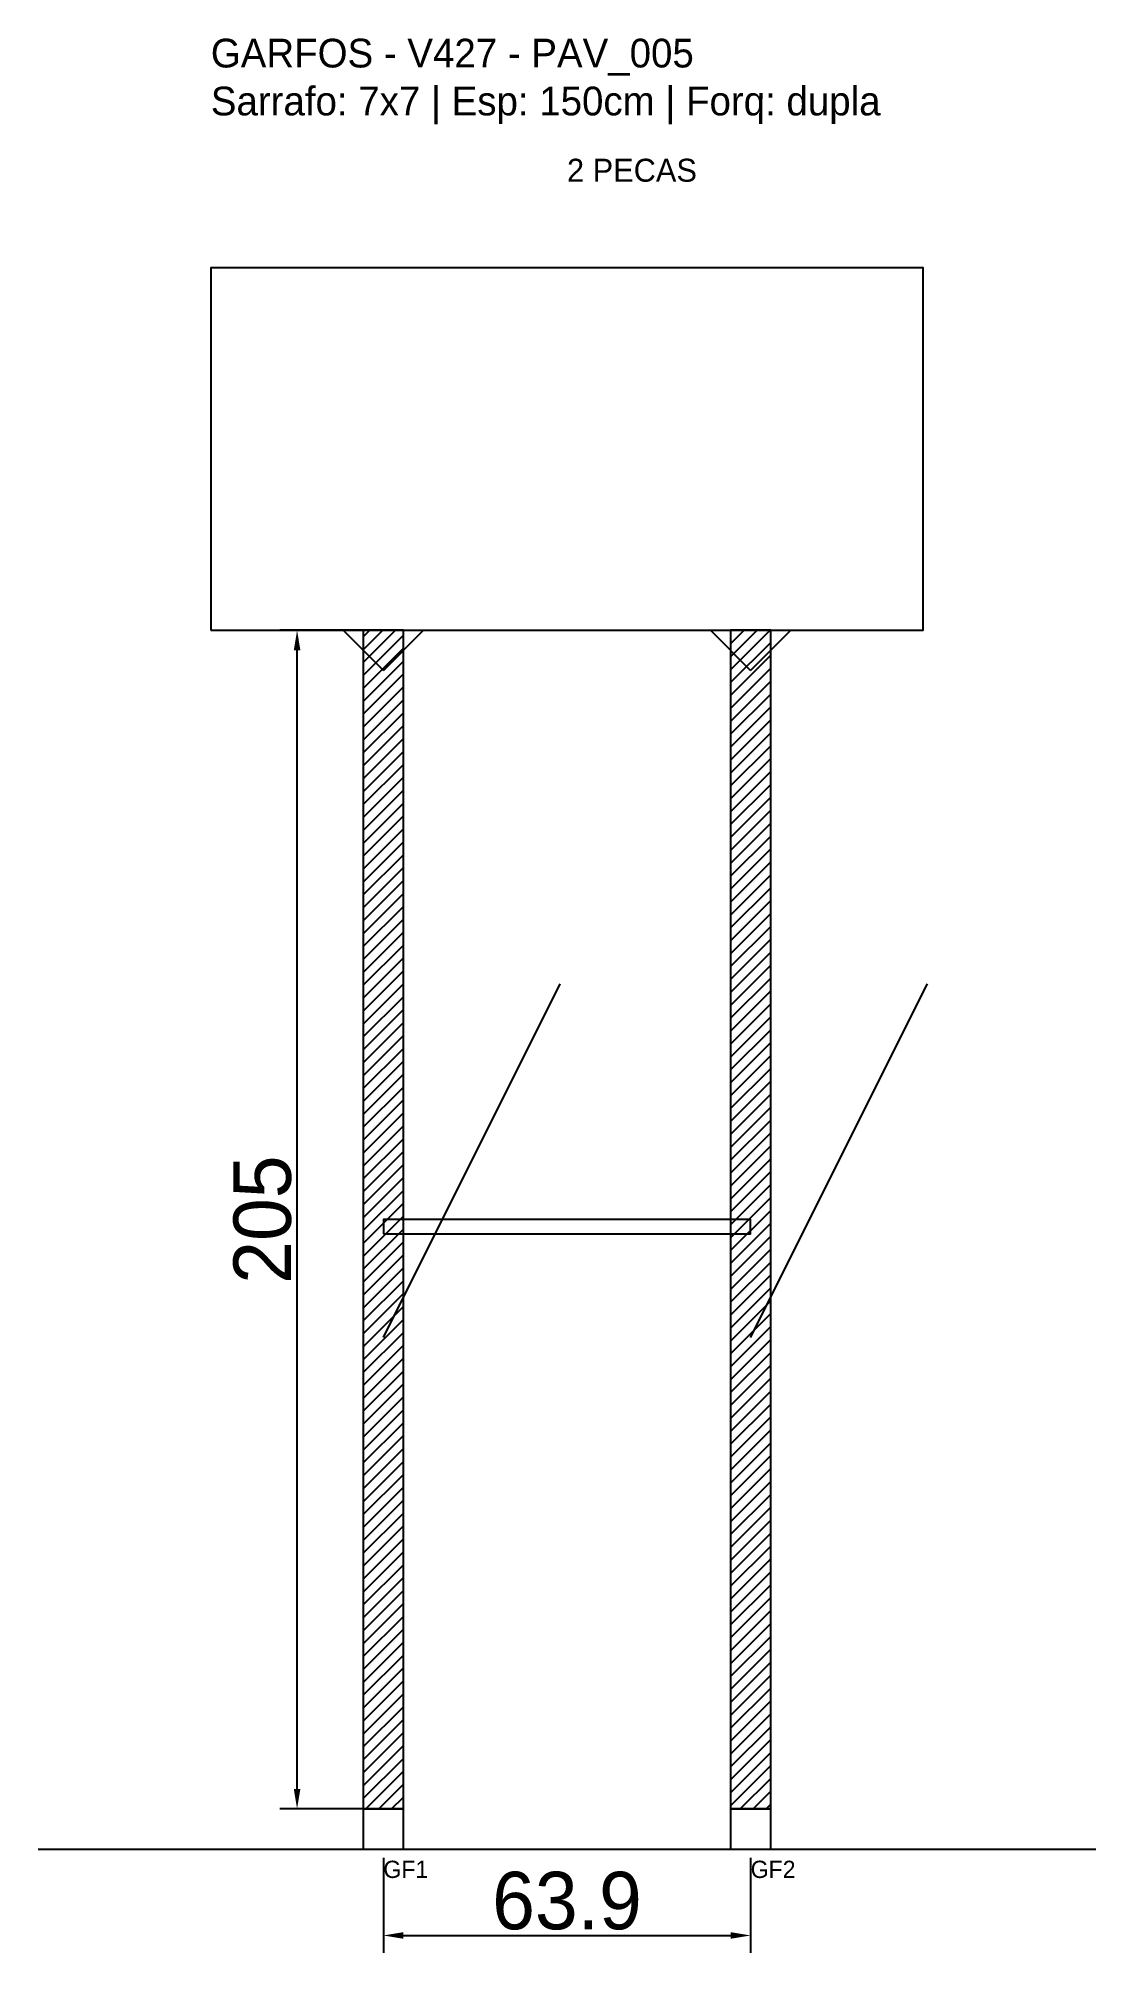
# Model space of a CAD drawing. Header units: metres. Extents: x -30 to 154, y -25 to 308.
import ezdxf

# ---------------------------------------------------------------- set-up
doc = ezdxf.new("R2010")
doc.units = ezdxf.units.M
for name, color, linetype in [('BARRA_ANCORAGEM', 1, 'Continuous'), ('COTA', 241, 'Continuous'), ('GARFOS OK', 3, 'Continuous'), ('NOME DA VIGA', 6, 'Continuous'), ('SARR_7x7', 40, 'Continuous'), ('TIRAS REESCORAMENTO', 252, 'Continuous'), ('VIGAS', 3, 'Continuous')]:
    doc.layers.add(name, color=color, linetype=linetype)
doc.dimstyles.new('EZ DXF', dxfattribs={"dimtxt": 10, "dimasz": 3.5, "dimexe": 3, "dimexo": 1.5, "dimgap": 1, "dimtad": 1, "dimdec": 1, "dimdsep": 46, "dimcen": 2.5, "dimazin": 3, "dimtfac": 1, "dimtmove": 0, "dimatfit": 3})

msp = doc.modelspace()

# ---------------------------------------------------------------- hatches: boundary and pattern name
at = {"layer": 'COTA'}
h = msp.add_hatch(dxfattribs=at)
h.set_pattern_fill('ANSI31', scale=0.5)
h.paths.add_polyline_path([(26.5, 0), (33.5, 0), (33.5, 205), (26.5, 205)])
h = msp.add_hatch(dxfattribs=at)
h.set_pattern_fill('ANSI31', scale=0.5)
h.paths.add_polyline_path([(90.366464, 0), (97.366464, 0), (97.366464, 205), (90.366464, 205)])

# ---------------------------------------------------------------- linework, layer by layer
at = {"layer": 'BARRA_ANCORAGEM'}
for p, q in [((30, 82), (60.75, 143.5)), ((93.866464, 82), (124.616464, 143.5))]:
    msp.add_line(p, q, dxfattribs=at)
at = {"layer": 'GARFOS OK'}
for p, q in [((30, 198), (23, 205)), ((23, 205), (37, 205)), ((30, 198), (37, 205)), ((93.866464, 198), (86.866464, 205)), ((86.866464, 205), (100.866464, 205)), ((93.866464, 198), (100.866464, 205))]:
    msp.add_line(p, q, dxfattribs=at)
at = {"layer": 'GARFOS OK', "linetype": 'CONTINUOUS'}
msp.add_line((-30, -7), (153.866464, -7), dxfattribs=at)
at = {"layer": 'GARFOS OK'}
for points in [[(26.5, 0), (33.5, 0), (33.5, 205), (26.5, 205), (26.5, 0)], [(90.366464, 0), (97.366464, 0), (97.366464, 205), (90.366464, 205), (90.366464, 0)]]:
    msp.add_lwpolyline(points, dxfattribs=at)
at = {"layer": 'SARR_7x7'}
for points in [[(26.5, -7), (33.5, -7), (33.5, 0), (26.5, 0), (26.5, -7)], [(90.366464, -7), (97.366464, -7), (97.366464, 0), (90.366464, 0), (90.366464, -7)]]:
    msp.add_lwpolyline(points, dxfattribs=at)
at = {"layer": 'TIRAS REESCORAMENTO'}
msp.add_lwpolyline([(30, 100), (93.866464, 100), (93.866464, 102.5), (30, 102.5), (30, 100)], dxfattribs=at)
at = {"layer": 'VIGAS'}
msp.add_lwpolyline([(0, 205), (123.866464, 205), (123.866464, 268), (0, 268), (0, 205)], dxfattribs=at)

# ---------------------------------------------------------------- texts
at = {"layer": 'NOME DA VIGA'}
for s, height, p in [('2 PECAS', 4, (61.933232, 283)), ('GF1', 3, (30, -12)), ('GF2', 3, (93.866464, -12))]:
    msp.add_text(s, height=height, dxfattribs=at).set_placement(p)
at = {"layer": 'NOME DA VIGA', "insert": (0, 293), "char_height": 5, "attachment_point": 7}
msp.add_mtext('GARFOS - V427 - PAV_005\\PSarrafo: 7x7 | Esp: 150cm | Forq: dupla', dxfattribs=at)

# ---------------------------------------------------------------- dimensions: what is measured, and where the dimension line sits
at = {"layer": 'COTA'}
msp.add_linear_dim(base=(15, 0), p1=(30, 0), p2=(30, 205), angle=90, dimstyle='EZ DXF', dxfattribs=at).render()
msp.add_linear_dim(base=(30, -22), p1=(30, -7), p2=(93.866464, -7), dimstyle='EZ DXF', dxfattribs=at).render()

doc.saveas('drawing.dxf')
